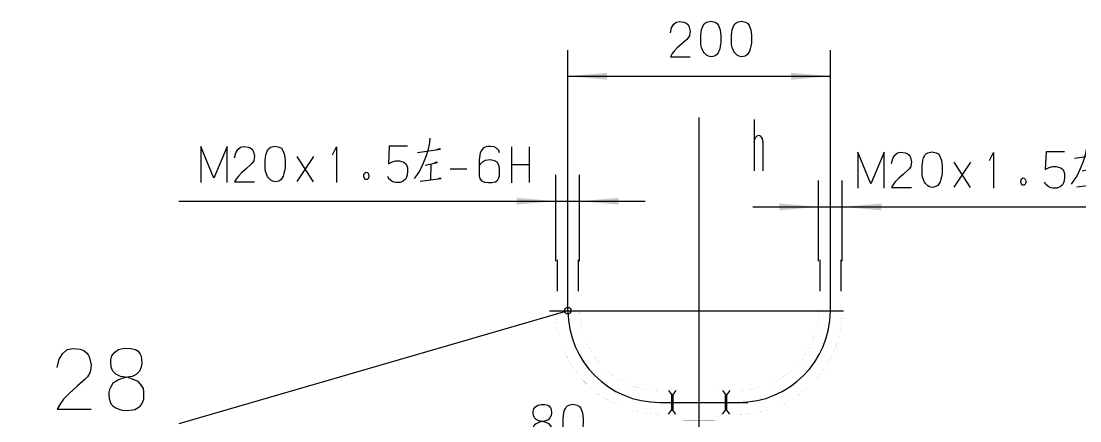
# Model space of a CAD drawing. Extents: x 0 to 8410, y 0 to 11890.
# Drawn here: x 4665 to 5472, y 3096 to 3400 of the extents above; entities that cross this region are included whole.
import ezdxf

# ---------------------------------------------------------------- set-up
doc = ezdxf.new("R2010")
doc.units = 0
doc.header["$MEASUREMENT"] = 0
doc.layers.add('6', color=7, linetype='Continuous')
doc.layers.add('8', color=7, linetype='Continuous')

# ---------------------------------------------------------------- blocks, each defined once
blk = doc.blocks.new('BLKENT116')
at = {"layer": '6', "color": 2, "linetype": 'Continuous'}
for p, q in [((5161, 3395.31), (5162.46, 3397.69)), ((5162.46, 3397.69), (5164.57, 3399.51)), ((5164.57, 3399.51), (5167.22, 3400.07)), ((5167.22, 3400.07), (5170.33, 3399.65)), ((5170.33, 3399.65), (5171.98, 3399.09)), ((5171.98, 3399.09), (5173.17, 3398.11)), ((5173.17, 3398.11), (5173.99, 3396.99)), ((5173.99, 3396.99), (5174.54, 3395.87)), ((5184.52, 3395.73), (5185.16, 3396.99)), ((5185.16, 3396.99), (5185.8, 3398.11)), ((5185.8, 3398.11), (5186.8, 3399.09)), ((5186.8, 3399.09), (5187.72, 3399.65)), ((5187.72, 3399.65), (5190.83, 3400.35)), ((5190.83, 3400.35), (5194.12, 3399.65)), ((5194.12, 3399.65), (5195.77, 3398.67)), ((5195.77, 3398.67), (5196.78, 3397.13)), ((5196.78, 3397.13), (5198.06, 3393.77)), ((5207.85, 3395.73), (5208.49, 3396.99)), ((5208.49, 3396.99), (5209.13, 3398.11)), ((5209.13, 3398.11), (5210.14, 3399.09)), ((5210.14, 3399.09), (5211.05, 3399.65)), ((5211.05, 3399.65), (5214.16, 3400.35)), ((5214.16, 3400.35), (5217.46, 3399.65)), ((5217.46, 3399.65), (5219.1, 3398.67)), ((5219.1, 3398.67), (5220.11, 3397.13)), ((5220.11, 3397.13), (5221.39, 3393.77)), ((5160.09, 3391.53), (5161, 3395.31)), ((5174.63, 3389.15), (5173.54, 3387.33)), ((5174.54, 3395.87), (5175.18, 3392.79)), ((5175, 3391.11), (5174.63, 3389.15)), ((5175.18, 3392.79), (5175, 3391.11)), ((5183.33, 3389.57), (5183.88, 3393.63)), ((5183.33, 3384.67), (5183.33, 3389.57)), ((5183.88, 3393.63), (5184.52, 3395.73)), ((5198.06, 3393.77), (5198.61, 3389.29)), ((5198.61, 3389.29), (5198.61, 3385.65)), ((5206.66, 3389.57), (5207.21, 3393.63)), ((5206.66, 3384.67), (5206.66, 3389.57)), ((5207.21, 3393.63), (5207.85, 3395.73)), ((5221.39, 3393.77), (5221.94, 3389.29)), ((5221.94, 3389.29), (5221.94, 3385.65)), ((5169.05, 3383.27), (5165.39, 3379.91)), ((5172.53, 3386.35), (5169.05, 3383.27)), ((5173.54, 3387.33), (5172.53, 3386.35)), ((5183.42, 3383.27), (5183.33, 3384.67)), ((5183.6, 3380.89), (5183.42, 3383.27)), ((5184.06, 3379.63), (5183.6, 3380.89)), ((5198.15, 3381.17), (5197.69, 3379.35)), ((5198.52, 3383.69), (5198.15, 3381.17)), ((5198.61, 3385.65), (5198.52, 3383.69)), ((5206.75, 3383.27), (5206.66, 3384.67)), ((5206.93, 3380.89), (5206.75, 3383.27)), ((5207.39, 3379.63), (5206.93, 3380.89)), ((5221.48, 3381.17), (5221.03, 3379.35)), ((5221.85, 3383.69), (5221.48, 3381.17)), ((5221.94, 3385.65), (5221.85, 3383.69)), ((5161.55, 3375.57), (5160.09, 3373.05)), ((5160.09, 3373.05), (5175.18, 3373.05)), ((5162.92, 3377.39), (5161.55, 3375.57)), ((5165.39, 3379.91), (5162.92, 3377.39)), ((5185.16, 3377.25), (5184.06, 3379.63)), ((5185.89, 3376.13), (5185.16, 3377.25)), ((5187.72, 3374.45), (5185.89, 3376.13)), ((5189.09, 3373.61), (5187.72, 3374.45)), ((5190.92, 3373.19), (5189.09, 3373.61)), ((5193.76, 3373.75), (5191.29, 3373.19)), ((5195.31, 3374.59), (5193.76, 3373.75)), ((5196.41, 3376.13), (5195.31, 3374.59)), ((5197.14, 3377.53), (5196.41, 3376.13)), ((5197.69, 3379.35), (5197.14, 3377.53)), ((5208.49, 3377.25), (5207.39, 3379.63)), ((5209.22, 3376.13), (5208.49, 3377.25)), ((5211.05, 3374.45), (5209.22, 3376.13)), ((5212.42, 3373.61), (5211.05, 3374.45)), ((5214.26, 3373.19), (5212.42, 3373.61)), ((5217.09, 3373.75), (5214.62, 3373.19)), ((5218.65, 3374.59), (5217.09, 3373.75)), ((5219.75, 3376.13), (5218.65, 3374.59)), ((5220.48, 3377.53), (5219.75, 3376.13)), ((5221.03, 3379.35), (5220.48, 3377.53))]:
    blk.add_line(p, q, dxfattribs=at)
at = {"layer": '6', "color": 1, "linetype": 'Continuous'}
for p, q in [((5082.04, 3335.92), (5082.04, 3378.35)), ((5282.03, 3334.82), (5282.03, 3378.35)), ((5082.04, 3358.35), (5282.03, 3358.35))]:
    blk.add_line(p, q, dxfattribs=at)
for points in [[(5082.04, 3358.35), (5111.92, 3360.97), (5111.92, 3355.74)], [(5282.03, 3358.35), (5252.15, 3355.74), (5252.15, 3360.97)]]:
    blk.add_solid(points, dxfattribs=at)
blk = doc.blocks.new('BLKENT131')
at = {"layer": '6', "color": 2, "linetype": 'Continuous'}
for p, q in [((5056.09, 3104.58), (5057.37, 3106.26)), ((5057.37, 3106.26), (5059.02, 3107.38)), ((5059.02, 3107.38), (5061.58, 3108.08)), ((5061.58, 3108.08), (5064.33, 3107.94)), ((5064.33, 3107.94), (5066.61, 3107.38)), ((5066.61, 3107.38), (5067.71, 3106.68)), ((5067.71, 3106.68), (5068.72, 3105.42)), ((5080.16, 3104.86), (5080.8, 3105.98)), ((5080.8, 3105.98), (5081.8, 3106.96)), ((5081.8, 3106.96), (5082.72, 3107.52)), ((5082.72, 3107.52), (5085.83, 3108.22)), ((5085.83, 3108.22), (5089.12, 3107.52)), ((5089.12, 3107.52), (5090.77, 3106.54)), ((5090.77, 3106.54), (5091.78, 3105)), ((5055.63, 3102.76), (5056.09, 3104.58)), ((5055.63, 3101.78), (5055.63, 3102.76)), ((5055.82, 3099.54), (5055.63, 3101.78)), ((5056.55, 3097.72), (5055.82, 3099.54)), ((5057.83, 3096.46), (5056.55, 3097.72)), ((5068.35, 3097.72), (5066.89, 3096.32)), ((5069.18, 3099.54), (5068.35, 3097.72)), ((5068.72, 3105.42), (5069.18, 3104.44)), ((5069.18, 3104.44), (5069.45, 3101.5)), ((5069.45, 3101.5), (5069.18, 3099.54)), ((5078.33, 3097.44), (5078.88, 3101.5)), ((5078.88, 3101.5), (5079.52, 3103.6)), ((5079.52, 3103.6), (5080.16, 3104.86)), ((5091.78, 3105), (5093.06, 3101.64)), ((5093.06, 3101.64), (5093.61, 3097.16)), ((5055.54, 3090.58), (5055.09, 3089.6)), ((5056.55, 3092.4), (5055.54, 3090.58)), ((5057.83, 3093.24), (5056.55, 3092.4)), ((5059.93, 3095.48), (5057.83, 3096.46)), ((5058.75, 3093.8), (5057.83, 3093.24)), ((5060.48, 3094.5), (5058.75, 3093.8)), ((5062.31, 3095.06), (5059.93, 3095.48)), ((5063.87, 3095.2), (5060.48, 3094.5)), ((5066.07, 3093.94), (5062.95, 3095.06)), ((5065.15, 3095.48), (5063.87, 3095.2)), ((5066.89, 3096.32), (5065.15, 3095.48)), ((5067.71, 3093.24), (5066.07, 3093.94)), ((5068.81, 3091.98), (5067.71, 3093.24)), ((5070.09, 3090.02), (5068.81, 3091.98)), ((5070.27, 3088.76), (5070.09, 3090.02)), ((5078.33, 3092.54), (5078.33, 3097.44)), ((5078.42, 3091.14), (5078.33, 3092.54)), ((5078.6, 3088.76), (5078.42, 3091.14)), ((5093.52, 3091.56), (5093.15, 3089.04)), ((5093.61, 3093.52), (5093.52, 3091.56)), ((5093.61, 3097.16), (5093.61, 3093.52)), ((5055.09, 3089.6), (5054.81, 3088.48)), ((5054.81, 3088.48), (5054.81, 3087.22)), ((5054.81, 3087.22), (5054.9, 3085.68)), ((5054.9, 3085.68), (5055.27, 3084.14)), ((5055.27, 3084.14), (5055.82, 3083.16)), ((5055.82, 3083.16), (5056.46, 3082.32)), ((5056.46, 3082.32), (5057.56, 3081.62)), ((5057.56, 3081.62), (5059.11, 3080.92)), ((5066.34, 3080.78), (5067.71, 3081.62)), ((5067.71, 3081.62), (5068.63, 3082.18)), ((5068.63, 3082.18), (5069.09, 3082.74)), ((5069.09, 3082.74), (5069.73, 3083.86)), ((5069.73, 3083.86), (5070.27, 3085.26)), ((5070.27, 3086.94), (5070.27, 3088.76)), ((5070.27, 3085.26), (5070.27, 3086.94)), ((5079.06, 3087.5), (5078.6, 3088.76)), ((5080.16, 3085.12), (5079.06, 3087.5)), ((5080.89, 3084), (5080.16, 3085.12)), ((5082.72, 3082.32), (5080.89, 3084)), ((5084.09, 3081.48), (5082.72, 3082.32)), ((5088.76, 3081.62), (5086.29, 3081.06)), ((5090.31, 3082.46), (5088.76, 3081.62)), ((5091.41, 3084), (5090.31, 3082.46)), ((5092.14, 3085.4), (5091.41, 3084)), ((5092.69, 3087.22), (5092.14, 3085.4)), ((5093.15, 3089.04), (5092.69, 3087.22)), ((5059.11, 3080.92), (5060.67, 3080.5)), ((5060.67, 3080.5), (5062.77, 3080.22)), ((5062.77, 3080.22), (5065.33, 3080.64)), ((5065.33, 3080.64), (5066.34, 3080.78)), ((5085.92, 3081.06), (5084.09, 3081.48))]:
    blk.add_line(p, q, dxfattribs=at)
at = {"layer": '6', "color": 1, "linetype": 'Continuous'}
for p, q in [((5101.62, 2851.27), (5101.62, 3086.22)), ((5182.04, 3076.69), (5182.04, 3046.22)), ((5024.12, 3066.22), (5182.04, 3066.22))]:
    blk.add_line(p, q, dxfattribs=at)
for points in [[(5101.62, 3066.22), (5131.5, 3068.83), (5131.5, 3063.6)], [(5182.04, 3066.22), (5152.15, 3063.6), (5152.15, 3068.83)]]:
    blk.add_solid(points, dxfattribs=at)
blk = doc.blocks.new('BLKENT258')
at = {"layer": '6', "color": 2, "linetype": 'Continuous'}
for p, q in [((5312.93, 3276.36), (5302.87, 3300.44)), ((5302.87, 3300.44), (5302.87, 3273)), ((5323, 3300.44), (5312.93, 3276.36)), ((5323, 3273), (5323, 3300.44)), ((5331.05, 3298.06), (5333.15, 3299.88)), ((5333.15, 3299.88), (5335.81, 3300.44)), ((5335.81, 3300.44), (5338.92, 3300.02)), ((5338.92, 3300.02), (5340.57, 3299.46)), ((5340.57, 3299.46), (5341.75, 3298.48)), ((5354.38, 3298.48), (5355.39, 3299.46)), ((5355.39, 3299.46), (5356.3, 3300.02)), ((5356.3, 3300.02), (5359.41, 3300.72)), ((5359.41, 3300.72), (5362.71, 3300.02)), ((5362.71, 3300.02), (5364.36, 3299.04)), ((5403.24, 3294), (5406.35, 3300.3)), ((5406.35, 3300.3), (5406.35, 3272.86)), ((5446.52, 3300.58), (5445.79, 3287.28)), ((5460.43, 3300.58), (5446.52, 3300.58)), ((5477.09, 3303.46), (5476.08, 3298.52)), ((5477.36, 3306.76), (5477.09, 3303.46)), ((5519.64, 3300.02), (5518.17, 3299.04)), ((5521.38, 3300.44), (5519.64, 3300.02)), ((5523.66, 3300.44), (5521.38, 3300.44)), ((5526.41, 3300.16), (5523.66, 3300.44)), ((5528.24, 3299.18), (5526.41, 3300.16)), ((5539.58, 3300.3), (5539.58, 3272.72)), ((5553.13, 3300.3), (5553.13, 3272.86)), ((5328.67, 3291.9), (5329.58, 3295.68)), ((5329.58, 3295.68), (5331.05, 3298.06)), ((5341.75, 3298.48), (5342.58, 3297.36)), ((5342.58, 3297.36), (5343.13, 3296.24)), ((5343.13, 3296.24), (5343.77, 3293.16)), ((5343.58, 3291.48), (5343.22, 3289.52)), ((5343.77, 3293.16), (5343.58, 3291.48)), ((5351.91, 3289.94), (5352.46, 3294)), ((5352.46, 3294), (5353.1, 3296.1)), ((5353.1, 3296.1), (5353.74, 3297.36)), ((5353.74, 3297.36), (5354.38, 3298.48)), ((5364.36, 3299.04), (5365.36, 3297.5)), ((5365.36, 3297.5), (5366.64, 3294.14)), ((5366.64, 3294.14), (5367.19, 3289.66)), ((5388.7, 3273.42), (5376.34, 3292.88)), ((5376.34, 3273.84), (5388.97, 3292.74)), ((5468.03, 3295.78), (5485.5, 3298.39)), ((5474.62, 3293.44), (5472.42, 3287.68)), ((5476.08, 3298.52), (5474.62, 3293.44)), ((5484.41, 3298.66), (5482.49, 3297.97)), ((5485.5, 3298.39), (5484.41, 3298.66)), ((5515.43, 3293.72), (5514.88, 3290.36)), ((5515.7, 3295.54), (5515.43, 3293.72)), ((5516.71, 3297.36), (5515.7, 3295.54)), ((5518.17, 3299.04), (5516.71, 3297.36)), ((5529.89, 3297.5), (5528.24, 3299.18)), ((5530.53, 3295.68), (5529.89, 3297.5)), ((5337.64, 3283.64), (5333.98, 3280.28)), ((5341.11, 3286.72), (5337.64, 3283.64)), ((5342.12, 3287.7), (5341.11, 3286.72)), ((5343.22, 3289.52), (5342.12, 3287.7)), ((5351.91, 3285.04), (5351.91, 3289.94)), ((5352, 3283.64), (5351.91, 3285.04)), ((5352.19, 3281.26), (5352, 3283.64)), ((5367.1, 3284.06), (5366.73, 3281.54)), ((5367.19, 3286.02), (5367.1, 3284.06)), ((5367.19, 3289.66), (5367.19, 3286.02)), ((5445.79, 3287.28), (5448.81, 3288.82)), ((5448.81, 3288.82), (5451.56, 3289.52)), ((5451.56, 3289.52), (5454.21, 3289.52)), ((5454.21, 3289.52), (5457.69, 3288.4)), ((5457.69, 3288.4), (5459.34, 3287)), ((5459.34, 3287), (5459.98, 3285.74)), ((5459.98, 3285.74), (5460.34, 3284.06)), ((5460.34, 3284.06), (5460.52, 3281.26)), ((5472.42, 3287.68), (5469.86, 3282.19)), ((5473.79, 3286.17), (5483.31, 3288.23)), ((5478.18, 3286.72), (5477.91, 3275.05)), ((5482.3, 3288.37), (5481.02, 3287.95)), ((5483.31, 3288.23), (5482.3, 3288.37)), ((5514.88, 3290.36), (5514.88, 3280.28)), ((5515.7, 3287), (5515.06, 3285.88)), ((5517.26, 3288.54), (5515.7, 3287)), ((5519.64, 3289.8), (5517.26, 3288.54)), ((5523.3, 3290.22), (5519.64, 3289.8)), ((5526.59, 3289.52), (5523.3, 3290.22)), ((5528.6, 3288.4), (5526.59, 3289.52)), ((5529.98, 3286.16), (5528.6, 3288.4)), ((5530.53, 3283.92), (5529.98, 3286.16)), ((5530.53, 3280.14), (5530.53, 3283.92)), ((5539.58, 3286.58), (5552.94, 3286.58)), ((5330.13, 3275.94), (5328.67, 3273.42)), ((5331.51, 3277.76), (5330.13, 3275.94)), ((5333.98, 3280.28), (5331.51, 3277.76)), ((5352.64, 3280), (5352.19, 3281.26)), ((5353.74, 3277.62), (5352.64, 3280)), ((5354.47, 3276.5), (5353.74, 3277.62)), ((5356.3, 3274.82), (5354.47, 3276.5)), ((5365, 3276.5), (5363.9, 3274.96)), ((5365.73, 3277.9), (5365, 3276.5)), ((5366.28, 3279.72), (5365.73, 3277.9)), ((5366.73, 3281.54), (5366.28, 3279.72)), ((5427.22, 3278.6), (5427.4, 3279.3)), ((5427.22, 3277.62), (5427.22, 3278.6)), ((5427.68, 3276.22), (5427.22, 3277.62)), ((5427.4, 3279.3), (5427.68, 3280)), ((5427.68, 3280), (5428.41, 3280.7)), ((5428.5, 3275.24), (5427.68, 3276.22)), ((5428.41, 3280.7), (5428.86, 3280.84)), ((5429.78, 3275.38), (5428.5, 3275.24)), ((5429.05, 3280.84), (5430.05, 3280.56)), ((5430.6, 3276.22), (5429.78, 3275.38)), ((5430.05, 3280.56), (5430.69, 3279.16)), ((5430.88, 3278.18), (5430.6, 3276.22)), ((5430.69, 3279.16), (5430.88, 3278.18)), ((5445.79, 3276.78), (5445.24, 3277.62)), ((5446.25, 3275.8), (5445.79, 3276.78)), ((5448.45, 3273.98), (5446.25, 3275.8)), ((5458.88, 3275.52), (5457.05, 3273.98)), ((5459.7, 3276.92), (5458.88, 3275.52)), ((5460.25, 3278.46), (5459.7, 3276.92)), ((5460.52, 3281.26), (5460.25, 3278.46)), ((5467.66, 3279.03), (5465.56, 3276.01)), ((5469.86, 3282.19), (5467.66, 3279.03)), ((5469.95, 3274.09), (5486.15, 3276.01)), ((5485.14, 3276.29), (5483.49, 3275.6)), ((5486.15, 3276.01), (5485.14, 3276.29)), ((5505.64, 3283.08), (5492.92, 3283.08)), ((5514.88, 3280.28), (5515.06, 3277.9)), ((5515.06, 3277.9), (5515.61, 3275.94)), ((5515.61, 3275.94), (5516.8, 3274.26)), ((5529.24, 3274.96), (5530.07, 3276.5)), ((5530.07, 3276.5), (5530.53, 3278.18)), ((5530.53, 3278.18), (5530.53, 3280.14)), ((5328.67, 3273.42), (5343.77, 3273.42)), ((5357.68, 3273.98), (5356.3, 3274.82)), ((5359.51, 3273.56), (5357.68, 3273.98)), ((5362.34, 3274.12), (5359.87, 3273.56)), ((5363.9, 3274.96), (5362.34, 3274.12)), ((5450.09, 3273.28), (5448.45, 3273.98)), ((5451.47, 3273), (5450.09, 3273.28)), ((5454.76, 3273), (5451.47, 3273)), ((5457.05, 3273.98), (5454.76, 3273)), ((5516.8, 3274.26), (5519, 3273.14)), ((5519, 3273.14), (5522.11, 3272.86)), ((5522.11, 3272.86), (5524.58, 3272.86)), ((5524.58, 3272.86), (5527.51, 3273.42)), ((5527.51, 3273.42), (5529.24, 3274.96))]:
    blk.add_line(p, q, dxfattribs=at)
at = {"layer": '6', "color": 1, "linetype": 'Continuous'}
for p, q in [((5273.03, 3217.42), (5273.03, 3278.72)), ((5291.04, 3217.42), (5291.04, 3278.72)), ((5223.03, 3258.72), (5578.54, 3258.72))]:
    blk.add_line(p, q, dxfattribs=at)
for points in [[(5273.03, 3258.72), (5243.15, 3256.1), (5243.15, 3261.33)], [(5291.04, 3258.72), (5320.92, 3261.33), (5320.92, 3256.1)]]:
    blk.add_solid(points, dxfattribs=at)
blk = doc.blocks.new('BLKENT259')
at = {"layer": '6', "color": 2, "linetype": 'Continuous'}
for p, q in [((4976.5, 3307.78), (4975.49, 3302.84)), ((4976.77, 3311.07), (4976.5, 3307.78)), ((4812.34, 3280.68), (4802.27, 3304.76)), ((4802.27, 3304.76), (4802.27, 3277.32)), ((4822.4, 3304.76), (4812.34, 3280.68)), ((4822.4, 3277.32), (4822.4, 3304.76)), ((4828.08, 3296.22), (4828.99, 3300)), ((4828.99, 3300), (4830.46, 3302.38)), ((4830.46, 3302.38), (4832.56, 3304.2)), ((4832.56, 3304.2), (4835.21, 3304.76)), ((4835.21, 3304.76), (4838.33, 3304.34)), ((4838.33, 3304.34), (4839.97, 3303.78)), ((4839.97, 3303.78), (4841.16, 3302.8)), ((4841.16, 3302.8), (4841.99, 3301.68)), ((4841.99, 3301.68), (4842.53, 3300.56)), ((4842.53, 3300.56), (4843.18, 3297.48)), ((4851.87, 3298.32), (4852.51, 3300.42)), ((4852.51, 3300.42), (4853.15, 3301.68)), ((4853.15, 3301.68), (4853.79, 3302.8)), ((4853.79, 3302.8), (4854.8, 3303.78)), ((4854.8, 3303.78), (4855.71, 3304.34)), ((4855.71, 3304.34), (4858.82, 3305.04)), ((4858.82, 3305.04), (4862.12, 3304.34)), ((4862.12, 3304.34), (4863.76, 3303.36)), ((4863.76, 3303.36), (4864.77, 3301.82)), ((4864.77, 3301.82), (4866.05, 3298.46)), ((4902.65, 3298.32), (4905.76, 3304.62)), ((4905.76, 3304.62), (4905.76, 3277.18)), ((4945.93, 3304.9), (4945.2, 3291.6)), ((4959.84, 3304.9), (4945.93, 3304.9)), ((4967.44, 3300.09), (4984.91, 3302.7)), ((4975.49, 3302.84), (4974.03, 3297.76)), ((4983.82, 3302.98), (4981.89, 3302.29)), ((4984.91, 3302.7), (4983.82, 3302.98)), ((5015.11, 3299.86), (5014.83, 3298.04)), ((5016.12, 3301.68), (5015.11, 3299.86)), ((5017.58, 3303.36), (5016.12, 3301.68)), ((5019.04, 3304.34), (5017.58, 3303.36)), ((5020.78, 3304.76), (5019.04, 3304.34)), ((5023.07, 3304.76), (5020.78, 3304.76)), ((5025.81, 3304.48), (5023.07, 3304.76)), ((5027.64, 3303.5), (5025.81, 3304.48)), ((5029.29, 3301.82), (5027.64, 3303.5)), ((5029.93, 3300), (5029.29, 3301.82)), ((5038.99, 3304.62), (5038.99, 3277.04)), ((5052.53, 3304.62), (5052.53, 3277.18)), ((4841.53, 3292.02), (4840.52, 3291.04)), ((4842.63, 3293.84), (4841.53, 3292.02)), ((4842.99, 3295.8), (4842.63, 3293.84)), ((4843.18, 3297.48), (4842.99, 3295.8)), ((4851.32, 3294.26), (4851.87, 3298.32)), ((4851.32, 3289.36), (4851.32, 3294.26)), ((4866.05, 3298.46), (4866.6, 3293.98)), ((4866.6, 3293.98), (4866.6, 3290.34)), ((4888.1, 3277.74), (4875.75, 3297.2)), ((4875.75, 3278.16), (4888.38, 3297.06)), ((4945.2, 3291.6), (4948.22, 3293.14)), ((4948.22, 3293.14), (4950.97, 3293.84)), ((4950.97, 3293.84), (4953.62, 3293.84)), ((4953.62, 3293.84), (4957.1, 3292.72)), ((4957.1, 3292.72), (4958.74, 3291.32)), ((4958.74, 3291.32), (4959.38, 3290.06)), ((4971.83, 3292), (4969.27, 3286.51)), ((4974.03, 3297.76), (4971.83, 3292)), ((4973.2, 3290.49), (4982.72, 3292.55)), ((4981.71, 3292.68), (4980.43, 3292.27)), ((4982.72, 3292.55), (4981.71, 3292.68)), ((5014.83, 3298.04), (5014.29, 3294.68)), ((5014.29, 3294.68), (5014.29, 3284.6)), ((5015.11, 3291.32), (5014.47, 3290.2)), ((5016.66, 3292.86), (5015.11, 3291.32)), ((5019.04, 3294.12), (5016.66, 3292.86)), ((5022.7, 3294.54), (5019.04, 3294.12)), ((5026, 3293.84), (5022.7, 3294.54)), ((5028.01, 3292.72), (5026, 3293.84)), ((5029.38, 3290.48), (5028.01, 3292.72)), ((4833.38, 3284.6), (4830.91, 3282.08)), ((4837.04, 3287.96), (4833.38, 3284.6)), ((4840.52, 3291.04), (4837.04, 3287.96)), ((4851.41, 3287.96), (4851.32, 3289.36)), ((4851.59, 3285.58), (4851.41, 3287.96)), ((4852.05, 3284.32), (4851.59, 3285.58)), ((4853.15, 3281.94), (4852.05, 3284.32)), ((4865.68, 3284.04), (4865.14, 3282.22)), ((4866.14, 3285.86), (4865.68, 3284.04)), ((4866.51, 3288.38), (4866.14, 3285.86)), ((4866.6, 3290.34), (4866.51, 3288.38)), ((4926.63, 3282.92), (4926.81, 3283.62)), ((4926.81, 3283.62), (4927.08, 3284.32)), ((4927.08, 3284.32), (4927.82, 3285.02)), ((4927.82, 3285.02), (4928.27, 3285.16)), ((4928.46, 3285.16), (4929.46, 3284.88)), ((4929.46, 3284.88), (4930.1, 3283.48)), ((4930.1, 3283.48), (4930.29, 3282.5)), ((4959.38, 3290.06), (4959.75, 3288.38)), ((4959.93, 3285.58), (4959.66, 3282.78)), ((4959.75, 3288.38), (4959.93, 3285.58)), ((4967.07, 3283.35), (4964.97, 3280.33)), ((4969.27, 3286.51), (4967.07, 3283.35)), ((4977.59, 3291.04), (4977.32, 3279.37)), ((5005.04, 3287.4), (4992.32, 3287.4)), ((5014.29, 3284.6), (5014.47, 3282.22)), ((5029.93, 3288.24), (5029.38, 3290.48)), ((5029.93, 3284.46), (5029.93, 3288.24)), ((5029.93, 3282.5), (5029.93, 3284.46)), ((5038.99, 3290.9), (5052.35, 3290.9)), ((4829.54, 3280.26), (4828.08, 3277.74)), ((4828.08, 3277.74), (4843.18, 3277.74)), ((4830.91, 3282.08), (4829.54, 3280.26)), ((4853.88, 3280.82), (4853.15, 3281.94)), ((4855.71, 3279.14), (4853.88, 3280.82)), ((4857.08, 3278.3), (4855.71, 3279.14)), ((4858.91, 3277.88), (4857.08, 3278.3)), ((4861.75, 3278.44), (4859.28, 3277.88)), ((4863.31, 3279.28), (4861.75, 3278.44)), ((4864.4, 3280.82), (4863.31, 3279.28)), ((4865.14, 3282.22), (4864.4, 3280.82)), ((4926.63, 3281.94), (4926.63, 3282.92)), ((4927.08, 3280.54), (4926.63, 3281.94)), ((4927.91, 3279.56), (4927.08, 3280.54)), ((4929.19, 3279.7), (4927.91, 3279.56)), ((4930.01, 3280.54), (4929.19, 3279.7)), ((4930.29, 3282.5), (4930.01, 3280.54)), ((4945.2, 3281.1), (4944.65, 3281.94)), ((4945.66, 3280.12), (4945.2, 3281.1)), ((4947.86, 3278.3), (4945.66, 3280.12)), ((4949.5, 3277.6), (4947.86, 3278.3)), ((4950.87, 3277.32), (4949.5, 3277.6)), ((4954.17, 3277.32), (4950.87, 3277.32)), ((4956.46, 3278.3), (4954.17, 3277.32)), ((4958.29, 3279.84), (4956.46, 3278.3)), ((4959.11, 3281.24), (4958.29, 3279.84)), ((4959.66, 3282.78), (4959.11, 3281.24)), ((4969.36, 3278.41), (4985.55, 3280.33)), ((4984.55, 3280.6), (4982.9, 3279.92)), ((4985.55, 3280.33), (4984.55, 3280.6)), ((5014.47, 3282.22), (5015.02, 3280.26)), ((5015.02, 3280.26), (5016.21, 3278.58)), ((5016.21, 3278.58), (5018.4, 3277.46)), ((5018.4, 3277.46), (5021.51, 3277.18)), ((5021.51, 3277.18), (5023.98, 3277.18)), ((5023.98, 3277.18), (5026.91, 3277.74)), ((5026.91, 3277.74), (5028.65, 3279.28)), ((5028.65, 3279.28), (5029.47, 3280.82)), ((5029.47, 3280.82), (5029.93, 3282.5))]:
    blk.add_line(p, q, dxfattribs=at)
at = {"layer": '6', "color": 1, "linetype": 'Continuous'}
for p, q in [((5072.94, 3217.42), (5072.94, 3283.04)), ((5090.94, 3217.42), (5090.94, 3283.04)), ((4785.44, 3263.04), (5140.94, 3263.04))]:
    blk.add_line(p, q, dxfattribs=at)
for points in [[(5072.94, 3263.04), (5043.06, 3260.42), (5043.06, 3265.65)], [(5090.94, 3263.04), (5120.83, 3265.65), (5120.83, 3260.42)]]:
    blk.add_solid(points, dxfattribs=at)
blk = doc.blocks.new('BLKENT738')
at = {"layer": '8', "color": 1, "linetype": 'Continuous'}
blk.add_line((5082.04, 3179.54), (4785.44, 3093.3), dxfattribs=at)
at = {"layer": '8', "color": 2, "linetype": 'Continuous'}
for p, q in [((4694.38, 3142.66), (4696.89, 3146.74)), ((4696.89, 3146.74), (4700.5, 3149.86)), ((4700.5, 3149.86), (4705.05, 3150.82)), ((4705.05, 3150.82), (4710.38, 3150.1)), ((4710.38, 3150.1), (4713.21, 3149.14)), ((4713.21, 3149.14), (4715.25, 3147.46)), ((4715.25, 3147.46), (4716.66, 3145.54)), ((4734.54, 3145.06), (4736.74, 3147.94)), ((4736.74, 3147.94), (4739.56, 3149.86)), ((4739.56, 3149.86), (4743.95, 3151.06)), ((4743.95, 3151.06), (4748.66, 3150.82)), ((4748.66, 3150.82), (4752.58, 3149.86)), ((4752.58, 3149.86), (4754.46, 3148.66)), ((4754.46, 3148.66), (4756.19, 3146.5)), ((4756.19, 3146.5), (4756.97, 3144.82)), ((4692.81, 3136.18), (4694.38, 3142.66)), ((4716.66, 3145.54), (4717.6, 3143.62)), ((4717.6, 3143.62), (4718.7, 3138.34)), ((4718.7, 3138.34), (4718.38, 3135.46)), ((4733.76, 3141.94), (4734.54, 3145.06)), ((4733.76, 3140.26), (4733.76, 3141.94)), ((4734.07, 3136.42), (4733.76, 3140.26)), ((4756.97, 3144.82), (4757.44, 3139.78)), ((4757.44, 3139.78), (4756.97, 3136.42)), ((4717.76, 3132.1), (4715.87, 3128.98)), ((4718.38, 3135.46), (4717.76, 3132.1)), ((4735.32, 3133.3), (4734.07, 3136.42)), ((4737.52, 3131.14), (4735.32, 3133.3)), ((4741.13, 3129.46), (4737.52, 3131.14)), ((4753.05, 3130.9), (4750.07, 3129.46)), ((4755.56, 3133.3), (4753.05, 3130.9)), ((4756.97, 3136.42), (4755.56, 3133.3)), ((4708.19, 3122.02), (4701.91, 3116.26)), ((4714.15, 3127.3), (4708.19, 3122.02)), ((4715.87, 3128.98), (4714.15, 3127.3)), ((4735.32, 3124.18), (4733.6, 3121.06)), ((4737.52, 3125.62), (4735.32, 3124.18)), ((4739.09, 3126.58), (4737.52, 3125.62)), ((4742.07, 3127.78), (4739.09, 3126.58)), ((4745.21, 3128.74), (4741.13, 3129.46)), ((4747.87, 3128.98), (4742.07, 3127.78)), ((4751.64, 3126.82), (4746.31, 3128.74)), ((4750.07, 3129.46), (4747.87, 3128.98)), ((4754.46, 3125.62), (4751.64, 3126.82)), ((4756.34, 3123.46), (4754.46, 3125.62)), ((4758.54, 3120.1), (4756.34, 3123.46)), ((4701.91, 3116.26), (4697.68, 3111.94)), ((4732.81, 3119.38), (4732.34, 3117.46)), ((4732.34, 3117.46), (4732.34, 3115.3)), ((4732.34, 3115.3), (4732.5, 3112.66)), ((4733.6, 3121.06), (4732.81, 3119.38)), ((4758.85, 3117.94), (4758.54, 3120.1)), ((4758.85, 3114.82), (4758.85, 3117.94)), ((4758.85, 3111.94), (4758.85, 3114.82)), ((4695.32, 3108.82), (4692.81, 3104.5)), ((4697.68, 3111.94), (4695.32, 3108.82)), ((4732.5, 3112.66), (4733.13, 3110.02)), ((4733.13, 3110.02), (4734.07, 3108.34)), ((4734.07, 3108.34), (4735.17, 3106.9)), ((4735.17, 3106.9), (4737.05, 3105.7)), ((4754.46, 3105.7), (4756.03, 3106.66)), ((4756.03, 3106.66), (4756.82, 3107.62)), ((4756.82, 3107.62), (4757.91, 3109.54)), ((4757.91, 3109.54), (4758.85, 3111.94)), ((4692.81, 3104.5), (4718.7, 3104.5)), ((4737.05, 3105.7), (4739.72, 3104.5)), ((4739.72, 3104.5), (4742.38, 3103.78)), ((4742.38, 3103.78), (4745.99, 3103.3)), ((4745.99, 3103.3), (4750.38, 3104.02)), ((4750.38, 3104.02), (4752.11, 3104.26)), ((4752.11, 3104.26), (4754.46, 3105.7))]:
    blk.add_line(p, q, dxfattribs=at)
at = {"layer": '8', "color": 1, "linetype": 'Continuous', "const_width": 0.03}
blk.add_lwpolyline([(4785.44, 3093.3), (4665.44, 3093.3)], dxfattribs=at)
at = {"layer": '8', "color": 1, "linetype": 'Continuous'}
blk.add_circle((5082.04, 3179.54), 2.5, dxfattribs=at)

msp = doc.modelspace()

# ---------------------------------------------------------------- linework, layer by layer
at = {"layer": '6'}
for p, q in [((5082.04, 3179.54), (5082.04, 3335.92)), ((5282.03, 3179.54), (5282.03, 3334.82)), ((5182.04, 2934.27), (5182.04, 3326.92)), ((5223.97, 3325.32), (5223.97, 3286.32)), ((5223.97, 3308.12), (5224.56, 3310.32)), ((5224.56, 3310.32), (5225.21, 3311.92)), ((5225.21, 3311.92), (5226.26, 3312.92)), ((5226.26, 3312.92), (5227.43, 3313.32)), ((5227.43, 3313.32), (5228.41, 3312.92)), ((5228.41, 3312.92), (5229.33, 3311.92)), ((5229.33, 3311.92), (5230.05, 3310.52)), ((5230.05, 3310.52), (5230.44, 3308.12)), ((5230.44, 3308.12), (5230.44, 3286.32)), ((5073.94, 3218.42), (5073.94, 3194.54)), ((5089.94, 3218.42), (5089.94, 3194.54)), ((5274.03, 3218.42), (5274.03, 3194.53)), ((5290.04, 3218.42), (5290.04, 3194.53)), ((5067.99, 3179.54), (5291.99, 3179.54)), ((5158.73, 3118.54), (5161.04, 3115.53)), ((5161.04, 3115.53), (5161.04, 3103.54)), ((5164.34, 3118.54), (5162.03, 3115.53)), ((5162.03, 3115.53), (5162.03, 3103.54)), ((5199.73, 3118.54), (5202.03, 3115.53)), ((5202.03, 3115.53), (5203.03, 3115.53)), ((5202.03, 3103.54), (5202.03, 3115.53)), ((5205.34, 3118.54), (5203.03, 3115.53)), ((5203.03, 3103.54), (5203.03, 3115.53)), ((5152.04, 3109.53), (5219.26, 3109.53)), ((5158.73, 3100.53), (5161.04, 3103.54)), ((5162.03, 3103.54), (5161.04, 3103.54)), ((5164.34, 3100.53), (5162.03, 3103.54)), ((5199.73, 3100.53), (5202.03, 3103.54)), ((5205.34, 3100.53), (5203.03, 3103.54))]:
    msp.add_line(p, q, dxfattribs=at)
at = {"layer": '6', "const_width": 0.03}
for points in [[(5072.94, 3217.42), (5073.94, 3218.42)], [(5090.94, 3217.42), (5072.94, 3217.42)], [(5072.94, 3217.42), (5072.94, 3179.54)], [(5089.94, 3218.42), (5073.94, 3218.42)], [(5090.94, 3217.42), (5089.94, 3218.42)], [(5090.94, 3179.54), (5090.94, 3217.42)], [(5273.03, 3217.42), (5274.03, 3218.42)], [(5273.03, 3217.42), (5291.04, 3217.42)], [(5273.03, 3179.54), (5273.03, 3217.42)], [(5274.03, 3218.42), (5290.04, 3218.42)], [(5291.04, 3217.42), (5290.04, 3218.42)], [(5291.04, 3179.54), (5291.04, 3217.42)], [(5072.94, 3194.54), (5090.94, 3194.54)], [(5291.04, 3194.53), (5273.03, 3194.53)], [(5170.04, 3123.53), (5168.03, 3121.54)], [(5170.04, 3123.53), (5170.04, 3095.54)], [(5194.03, 3123.53), (5170.04, 3123.53)], [(5196.04, 3121.54), (5194.03, 3123.53)], [(5194.04, 3123.53), (5194.04, 3095.54)], [(5158.73, 3118.54), (5152.04, 3118.54)], [(5158.73, 3100.53), (5158.73, 3118.54)], [(5164.34, 3100.53), (5164.34, 3118.54)], [(5164.34, 3118.54), (5165.53, 3118.54)], [(5168.03, 3121.54), (5168.03, 3097.54)], [(5196.04, 3121.54), (5168.03, 3121.54)], [(5196.04, 3097.54), (5196.04, 3121.54)], [(5199.73, 3118.54), (5198.54, 3118.54)], [(5199.73, 3118.54), (5199.73, 3100.53)], [(5205.34, 3118.54), (5205.34, 3100.53)], [(5205.34, 3118.54), (5212.03, 3118.54)], [(5158.73, 3100.53), (5152.04, 3100.53)], [(5164.34, 3100.53), (5165.53, 3100.53)], [(5199.73, 3100.53), (5198.54, 3100.53)], [(5205.34, 3100.53), (5212.03, 3100.53)], [(5170.04, 3095.54), (5168.03, 3097.54)], [(5168.03, 3097.54), (5196.04, 3097.54)], [(5170.04, 3095.54), (5194.03, 3095.54)], [(5196.04, 3097.54), (5194.03, 3095.54)]]:
    msp.add_lwpolyline(points, dxfattribs=at)
for points in [[(5073.04, 3179.54, 0.414214), (5152.04, 3100.53, -0.1)], [(5091.03, 3179.54, 0.414214), (5152.04, 3118.54, -0.1)], [(5212.03, 3100.53, 0.414214), (5291.04, 3179.54, -0.1)], [(5212.03, 3118.54, 0.414214), (5273.03, 3179.54, -0.1)], [(5164.34, 3118.54, 0.127913), (5158.73, 3118.54, -0.1)], [(5165.53, 3118.54, 0.414214), (5168.03, 3121.04, -0.1)], [(5196.04, 3121.04, 0.414214), (5198.54, 3118.54, -0.1)], [(5205.34, 3118.54, 0.127886), (5199.73, 3118.54, -0.1)], [(5158.73, 3100.53, 0.127913), (5164.34, 3100.53, -0.1)], [(5168.03, 3098.03, 0.414214), (5165.53, 3100.53, -0.1)], [(5198.54, 3100.53, 0.414214), (5196.04, 3098.03, -0.1)], [(5199.73, 3100.53, 0.127886), (5205.34, 3100.53, -0.1)]]:
    msp.add_lwpolyline(points, format="xyb", dxfattribs=at)
at = {"layer": '6'}
for centre, start, end in [((5152.04, 3179.54), 180, 270), ((5212.03, 3179.54), 270, 0)]:
    msp.add_arc(centre, 70, start, end, dxfattribs=at)

# ---------------------------------------------------------------- block references
for name in ['BLKENT116', 'BLKENT259', 'BLKENT258', 'BLKENT738', 'BLKENT131']:
    msp.add_blockref(name, (0, 0), dxfattribs=at)

doc.saveas('drawing.dxf')
